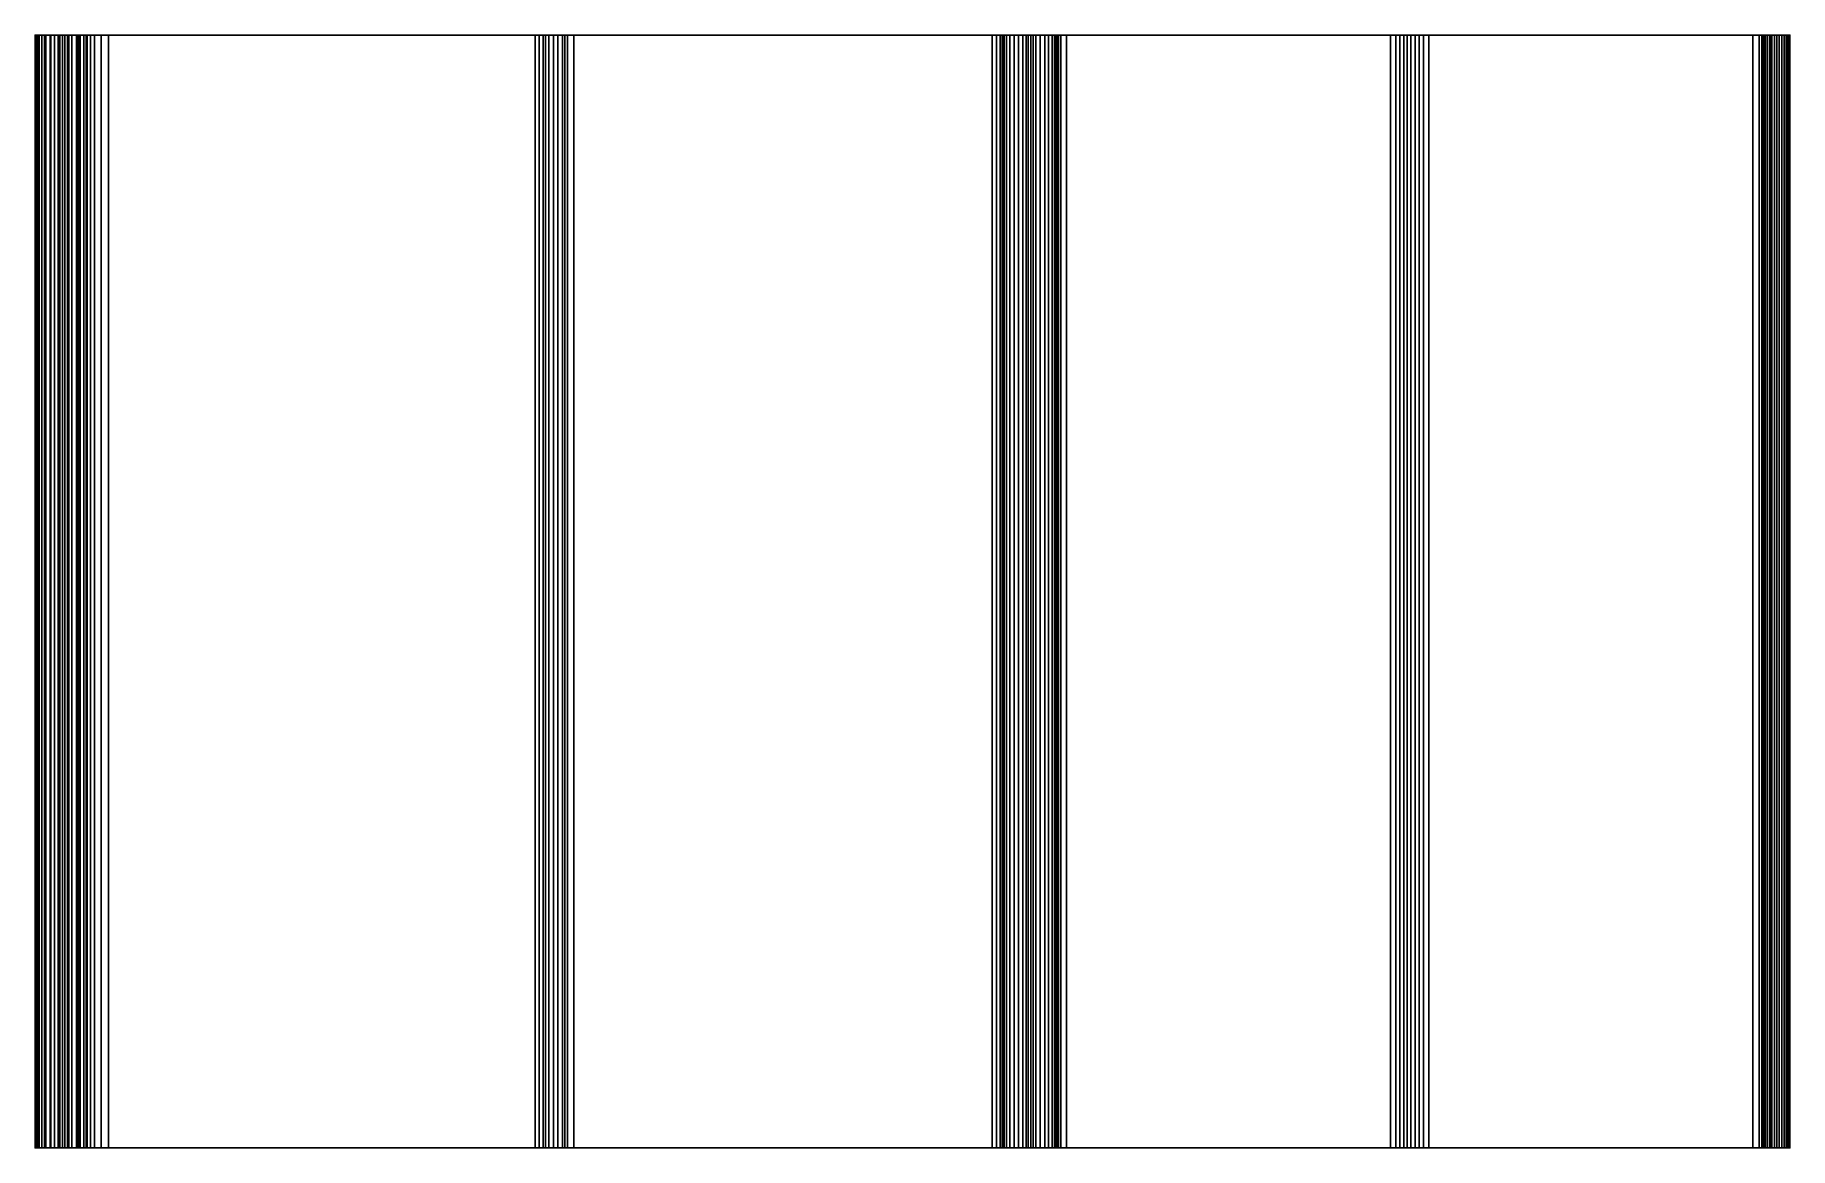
# Model space of a CAD drawing. Header units: millimetres. Extents: x 0 to 47.3, y 22.6 to 52.6.
import ezdxf

# ---------------------------------------------------------------- set-up
doc = ezdxf.new("R2010")
doc.units = ezdxf.units.MM
doc.layers.add('2', color=7, linetype='Continuous')
doc.layers.add('3D', color=1, linetype='Continuous')

msp = doc.modelspace()

# ---------------------------------------------------------------- linework, layer by layer
at = {"layer": '2', "color": 3, "linetype": 'Continuous', "extrusion": (0, -1, 1e-16)}
for elevation in [-52.64, -22.64]:
    msp.add_lwpolyline([(13.48, -20.44), (2.2, -20.44), (2.2, -20.44, -0.414214), (1.4, -19.64), (1.4, -19.64), (1.4, -18.802), (1.4, -18.802, 0.198912), (1.312, -18.59), (1.312, -18.59), (1.179, -18.457), (1.179, -18.457, -0.414214), (1.179, -18.316), (1.179, -18.316), (1.312, -18.183), (1.312, -18.183, 0.198912), (1.4, -17.971), (1.4, -17.971), (1.4, -15.802), (1.4, -15.802, 0.198912), (1.312, -15.59), (1.312, -15.59), (1.179, -15.457), (1.179, -15.457, -0.414215), (1.179, -15.316), (1.179, -15.316), (1.312, -15.183), (1.312, -15.183, 0.198912), (1.4, -14.971), (1.4, -14.971), (1.4, 21.937), (1.4, 21.937, 1.001821), (0, 21.94), (0, 21.94), (0, -20.84), (0, -20.84, 0.414214), (1, -21.84), (1, -21.84), (46.3, -21.84), (46.3, -21.84, -0.414214), (46.6, -22.14), (46.6, -22.14), (46.6, -22.29), (46.6, -22.29, 1), (47.3, -22.29), (47.3, -22.29), (47.3, -21.44), (47.3, -21.44, 0.414214), (46.3, -20.44), (46.3, -20.44), (37.57, -20.44), (37.57, -20.44, 0.267949), (37.31, -20.59, -0.57735), (36.79, -20.59, 0.267949), (36.53, -20.44), (36.53, -20.44), (27.8, -20.44), (27.8, -20.44, -0.414214), (27.5, -20.14), (27.5, -20.14), (27.5, -3.54), (27.5, -3.54, 1), (26.1, -3.54), (26.1, -3.54), (26.1, -20.14), (26.1, -20.14, -0.414214), (25.8, -20.44), (25.8, -20.44), (14.52, -20.44), (14.52, -20.44, 0.267949), (14.26, -20.59, -0.57735), (13.74, -20.59, 0.267949), (13.48, -20.44)], format="xyb", dxfattribs=dict(at, elevation=elevation))
at = {"layer": '3D'}
for points in [[(1.4, 52.64, 21.94), (0, 52.64, 21.94), (0, 52.64, -15.022), (1.4, 52.64, -15.022)], [(0, 52.64, 21.94), (0.025, 52.64, 22.127), (1.379, 52.64, 22.11), (1.4, 52.64, 21.94)], [(1.4, 52.64, -15.022), (1.377, 52.64, -15.086), (0, 52.64, -15.086), (0, 52.64, -15.022)], [(1.377, 52.64, -15.086), (1.312, 52.64, -15.183), (0, 52.64, -15.183), (0, 52.64, -15.086)], [(1.312, 52.64, -15.183), (1.179, 52.64, -15.316), (0, 52.64, -15.316), (0, 52.64, -15.183)], [(1.179, 52.64, -15.316), (1.152, 52.64, -15.365), (0, 52.64, -15.365), (0, 52.64, -15.316)], [(1.152, 52.64, -15.365), (1.151, 52.64, -15.401), (0, 52.64, -15.401), (0, 52.64, -15.365)], [(1.151, 52.64, -15.401), (1.164, 52.64, -15.438), (0, 52.64, -15.438), (0, 52.64, -15.401)], [(1.164, 52.64, -15.438), (1.338, 52.64, -15.619), (0, 52.64, -15.619), (0, 52.64, -15.438)], [(1.338, 52.64, -15.619), (1.377, 52.64, -15.687), (0, 52.64, -15.687), (0, 52.64, -15.619)], [(1.377, 52.64, -15.687), (1.398, 52.64, -15.767), (0, 52.64, -15.767), (0, 52.64, -15.687)], [(1.398, 52.64, -15.767), (0, 52.64, -15.767), (0, 52.64, -17.968), (1.4, 52.64, -17.971)], [(1.4, 52.64, -17.971), (1.377, 52.64, -18.086), (0, 52.64, -18.086), (0, 52.64, -17.968)], [(1.377, 52.64, -18.086), (1.312, 52.64, -18.183), (0, 52.64, -18.183), (0, 52.64, -18.086)], [(1.312, 52.64, -18.183), (1.179, 52.64, -18.316), (0, 52.64, -18.316), (0, 52.64, -18.183)], [(1.179, 52.64, -18.316), (1.15, 52.64, -18.387), (0, 52.64, -18.387), (0, 52.64, -18.316)], [(1.15, 52.64, -18.387), (1.179, 52.64, -18.457), (0, 52.64, -18.457), (0, 52.64, -18.387)], [(1.179, 52.64, -18.457), (1.312, 52.64, -18.59), (0, 52.64, -18.59), (0, 52.64, -18.457)], [(1.312, 52.64, -18.59), (1.377, 52.64, -18.687), (0, 52.64, -18.687), (0, 52.64, -18.59)], [(1.377, 52.64, -18.687), (1.405, 52.64, -18.801), (0, 52.64, -18.801), (0, 52.64, -18.687)], [(0, 52.64, -18.801), (1.405, 52.64, -18.801), (1.4, 52.64, -19.64), (0, 52.64, -19.64)], [(1.4, 52.64, -19.64), (1.492, 52.64, -20.012), (0, 52.64, -20.012), (0, 52.64, -19.64)], [(1.492, 52.64, -20.012), (1.599, 52.64, -20.168), (0, 52.64, -20.168), (0, 52.64, -20.012)], [(1.599, 52.64, -20.168), (1.782, 52.64, -20.322), (0, 52.64, -20.322), (0, 52.64, -20.168)], [(1.782, 52.64, -20.322), (1.981, 52.64, -20.409), (0, 52.64, -20.409), (0, 52.64, -20.322)], [(0, 52.64, -20.409), (0.005, 52.64, -20.943), (1.981, 52.64, -20.943), (1.981, 52.64, -20.409)], [(0.005, 22.64, -20.943), (0, 22.64, 21.943), (0, 52.64, 21.943), (0.005, 52.64, -20.943)], [(0, 52.64, -20.943), (0.053, 52.64, -21.161), (0.053, 22.64, -21.161), (0.005, 22.64, -20.943)], [(0.053, 52.64, -21.161), (0.005, 52.64, -20.943), (0.053, 52.64, -20.943), (0.053, 52.64, -21.161)], [(1.379, 52.64, 22.11), (1.315, 52.64, 22.274), (0.088, 52.64, 22.279), (0.025, 52.64, 22.127)], [(0.025, 22.64, 22.127), (0.088, 22.64, 22.279), (0.088, 52.64, 22.279), (0.025, 52.64, 22.127)], [(0.111, 52.64, -21.298), (0.053, 52.64, -21.161), (0.053, 52.64, -20.943), (0.111, 52.64, -20.943)], [(0.053, 22.64, -21.161), (0.111, 22.64, -21.298), (0.111, 52.64, -21.298), (0.053, 52.64, -21.161)], [(0.088, 52.64, 22.279), (0.178, 52.64, 22.407), (1.216, 52.64, 22.413), (1.315, 52.64, 22.274)], [(0.088, 52.64, 22.279), (0.178, 52.64, 22.407), (0.178, 22.64, 22.407), (0.088, 22.64, 22.279)], [(0.249, 52.64, -21.5), (0.111, 52.64, -21.298), (0.111, 52.64, -20.943), (0.249, 52.64, -20.943)], [(0.111, 22.64, -21.298), (0.249, 22.64, -21.5), (0.249, 52.64, -21.5), (0.111, 52.64, -21.298)], [(0.178, 52.64, 22.407), (0.286, 52.64, 22.505), (1.115, 52.64, 22.504), (1.216, 52.64, 22.413)], [(0.178, 22.64, 22.407), (0.286, 22.64, 22.505), (0.286, 52.64, 22.505), (0.178, 52.64, 22.407)], [(0.427, 52.64, -21.66), (0.249, 52.64, -21.5), (0.249, 52.64, -20.943), (0.427, 52.64, -20.943)], [(0.249, 52.64, -21.5), (0.249, 22.64, -21.5), (0.427, 22.64, -21.66), (0.427, 52.64, -21.66)], [(0.286, 52.64, 22.505), (0.409, 52.64, 22.577), (0.988, 52.64, 22.578), (1.115, 52.64, 22.504)], [(0.286, 52.64, 22.505), (0.409, 52.64, 22.577), (0.409, 22.64, 22.577), (0.286, 22.64, 22.505)], [(0.409, 52.64, 22.577), (0.526, 52.64, 22.618), (0.873, 52.64, 22.618), (0.988, 52.64, 22.578)], [(0.409, 22.64, 22.577), (0.526, 22.64, 22.618), (0.526, 52.64, 22.618), (0.409, 52.64, 22.577)], [(0.627, 52.64, -21.768), (0.427, 52.64, -21.66), (0.427, 52.64, -20.943), (0.627, 52.64, -20.943)], [(0.427, 22.64, -21.66), (0.627, 22.64, -21.768), (0.627, 52.64, -21.768), (0.427, 52.64, -21.66)], [(0.526, 52.64, 22.618), (0.618, 52.64, 22.635), (0.618, 52.64, 22.618), (0.526, 52.64, 22.618)], [(0.526, 52.64, 22.618), (0.618, 52.64, 22.635), (0.618, 22.64, 22.635), (0.526, 22.64, 22.618)], [(0.618, 52.64, 22.618), (0.618, 52.64, 22.635), (0.671, 52.64, 22.639), (0.671, 52.64, 22.618)], [(0.618, 22.64, 22.635), (0.671, 22.64, 22.639), (0.671, 52.64, 22.639), (0.618, 52.64, 22.635)], [(0.909, 52.64, -21.836), (0.627, 52.64, -21.768), (0.627, 52.64, -20.943), (0.915, 52.64, -20.943)], [(0.627, 22.64, -21.768), (0.909, 22.64, -21.833), (0.909, 52.64, -21.836), (0.627, 52.64, -21.768)], [(0.671, 52.64, 22.618), (0.671, 52.64, 22.639), (0.743, 52.64, 22.639), (0.743, 52.64, 22.618)], [(0.671, 52.64, 22.639), (0.743, 52.64, 22.639), (0.743, 22.64, 22.639), (0.671, 22.64, 22.639)], [(0.743, 52.64, 22.618), (0.745, 52.64, 22.639), (0.801, 52.64, 22.633), (0.801, 52.64, 22.618)], [(0.743, 22.64, 22.639), (0.801, 22.64, 22.632), (0.801, 52.64, 22.632), (0.743, 52.64, 22.639)], [(0.801, 52.64, 22.618), (0.801, 52.64, 22.632), (0.873, 52.64, 22.618), (0.801, 52.64, 22.618)], [(0.801, 52.64, 22.632), (0.873, 52.64, 22.618), (0.873, 22.64, 22.618), (0.801, 22.64, 22.632)], [(0.873, 22.64, 22.618), (0.988, 22.64, 22.578), (0.988, 52.64, 22.578), (0.873, 52.64, 22.618)], [(1.981, 52.64, -20.943), (0.915, 52.64, -20.943), (0.909, 52.64, -21.836), (1.981, 52.64, -21.84)], [(0.909, 52.64, -21.836), (0.909, 22.64, -21.836), (46.3, 22.64, -21.84), (46.3, 52.64, -21.84)], [(0.988, 52.64, 22.578), (1.115, 52.64, 22.504), (1.115, 22.64, 22.504), (0.988, 22.64, 22.578)], [(1.115, 22.64, 22.504), (1.216, 22.64, 22.413), (1.216, 52.64, 22.413), (1.115, 52.64, 22.504)], [(1.179, 22.64, -18.457), (1.15, 22.64, -18.387), (1.15, 52.64, -18.387), (1.179, 52.64, -18.457)], [(1.15, 52.64, -18.387), (1.179, 52.64, -18.316), (1.179, 22.64, -18.316), (1.15, 22.64, -18.387)], [(1.18, 22.64, -15.472), (1.151, 22.64, -15.401), (1.151, 52.64, -15.401), (1.18, 52.64, -15.472)], [(1.151, 52.64, -15.401), (1.18, 52.64, -15.331), (1.18, 22.64, -15.331), (1.151, 22.64, -15.401)], [(1.312, 52.64, -18.59), (1.179, 52.64, -18.457), (1.179, 22.64, -18.457), (1.312, 22.64, -18.59)], [(1.179, 22.64, -18.316), (1.312, 22.64, -18.183), (1.312, 52.64, -18.183), (1.179, 52.64, -18.316)], [(1.313, 52.64, -15.605), (1.18, 52.64, -15.472), (1.18, 22.64, -15.472), (1.313, 22.64, -15.605)], [(1.18, 22.64, -15.331), (1.313, 22.64, -15.198), (1.313, 52.64, -15.198), (1.18, 52.64, -15.331)], [(1.216, 52.64, 22.413), (1.315, 52.64, 22.274), (1.315, 22.64, 22.274), (1.216, 22.64, 22.413)], [(1.377, 22.64, -18.687), (1.312, 22.64, -18.59), (1.312, 52.64, -18.59), (1.377, 52.64, -18.687)], [(1.312, 52.64, -18.183), (1.377, 52.64, -18.086), (1.377, 22.64, -18.086), (1.312, 22.64, -18.183)], [(1.378, 22.64, -15.702), (1.313, 22.64, -15.605), (1.313, 52.64, -15.605), (1.378, 52.64, -15.702)], [(1.313, 52.64, -15.198), (1.378, 52.64, -15.101), (1.378, 22.64, -15.101), (1.313, 22.64, -15.198)], [(1.315, 22.64, 22.274), (1.379, 22.64, 22.11), (1.379, 52.64, 22.11), (1.315, 52.64, 22.274)], [(1.405, 52.64, -18.801), (1.377, 52.64, -18.687), (1.377, 22.64, -18.687), (1.405, 22.64, -18.801)], [(1.377, 22.64, -18.086), (1.4, 22.64, -17.971), (1.4, 52.64, -17.971), (1.377, 52.64, -18.086)], [(1.406, 52.64, -15.816), (1.378, 52.64, -15.702), (1.378, 22.64, -15.702), (1.406, 22.64, -15.816)], [(1.378, 22.64, -15.101), (1.401, 22.64, -14.986), (1.401, 52.64, -14.986), (1.378, 52.64, -15.101)], [(1.379, 52.64, 22.11), (1.4, 52.64, 21.94), (1.4, 22.64, 21.94), (1.379, 22.64, 22.11)], [(1.4, 52.64, -17.971), (1.398, 52.64, -15.767), (1.398, 22.64, -15.767), (1.4, 22.64, -17.971)], [(1.492, 52.64, -20.012), (1.4, 52.64, -19.64), (1.4, 22.64, -19.64), (1.492, 22.64, -20.012)], [(1.4, 22.64, -19.64), (1.405, 22.64, -18.801), (1.4, 52.64, -18.802), (1.4, 52.64, -19.64)], [(1.401, 22.64, -14.986), (1.4, 22.64, 21.937), (1.4, 52.64, 21.937), (1.401, 52.64, -14.986)], [(1.599, 22.64, -20.168), (1.492, 22.64, -20.012), (1.492, 52.64, -20.012), (1.599, 52.64, -20.168)], [(1.782, 52.64, -20.322), (1.599, 52.64, -20.168), (1.599, 22.64, -20.168), (1.782, 22.64, -20.322)], [(1.981, 22.64, -20.409), (1.782, 22.64, -20.322), (1.782, 52.64, -20.322), (1.981, 52.64, -20.409)], [(1.981, 52.64, -20.409), (1.981, 52.64, -21.84), (13.524, 52.64, -21.84), (13.48, 52.64, -20.44)], [(13.48, 22.64, -20.44), (13.48, 52.64, -20.44), (1.981, 52.64, -20.409), (1.981, 22.64, -20.409)], [(13.48, 52.64, -20.44), (13.589, 52.64, -20.46), (13.589, 52.64, -21.84), (13.524, 52.64, -21.84)], [(13.589, 52.64, -20.46), (13.48, 52.64, -20.44), (13.48, 22.64, -20.44), (13.589, 22.64, -20.46)], [(13.589, 52.64, -20.46), (13.693, 52.64, -20.528), (13.693, 52.64, -21.84), (13.589, 52.64, -21.84)], [(13.693, 22.64, -20.528), (13.589, 22.64, -20.46), (13.589, 52.64, -20.46), (13.693, 52.64, -20.528)], [(13.693, 52.64, -20.528), (13.758, 52.64, -20.617), (13.758, 52.64, -21.84), (13.693, 52.64, -21.84)], [(13.758, 52.64, -20.617), (13.693, 52.64, -20.528), (13.693, 22.64, -20.528), (13.758, 22.64, -20.617)], [(13.758, 52.64, -20.617), (13.851, 52.64, -20.7), (13.851, 52.64, -21.84), (13.758, 52.64, -21.84)], [(13.851, 22.64, -20.7), (13.758, 22.64, -20.617), (13.758, 52.64, -20.617), (13.851, 52.64, -20.7)], [(13.851, 52.64, -20.7), (13.974, 52.64, -20.739), (13.974, 52.64, -21.84), (13.851, 52.64, -21.84)], [(13.974, 52.64, -20.739), (13.851, 52.64, -20.7), (13.851, 22.64, -20.7), (13.974, 22.64, -20.739)], [(13.974, 52.64, -20.739), (14.093, 52.64, -20.725), (14.065, 52.64, -21.84), (13.974, 52.64, -21.84)], [(14.093, 22.64, -20.725), (13.974, 22.64, -20.739), (13.974, 52.64, -20.739), (14.093, 52.64, -20.725)], [(14.093, 52.64, -20.725), (14.214, 52.64, -20.65), (14.214, 52.64, -21.84), (14.065, 52.64, -21.836)], [(14.214, 52.64, -20.65), (14.093, 52.64, -20.725), (14.093, 22.64, -20.725), (14.214, 22.64, -20.65)], [(14.214, 52.64, -20.65), (14.277, 52.64, -20.564), (14.277, 52.64, -21.84), (14.214, 52.64, -21.84)], [(14.277, 22.64, -20.564), (14.214, 22.64, -20.65), (14.214, 52.64, -20.65), (14.277, 52.64, -20.564)], [(14.277, 52.64, -20.564), (14.35, 52.64, -20.493), (14.35, 52.64, -21.84), (14.277, 52.64, -21.84)], [(14.35, 52.64, -20.493), (14.277, 52.64, -20.564), (14.277, 22.64, -20.564), (14.35, 22.64, -20.493)], [(14.35, 52.64, -20.493), (14.52, 52.64, -20.44), (14.52, 52.64, -21.84), (14.35, 52.64, -21.84)], [(14.35, 22.64, -20.493), (14.519, 22.64, -20.44), (14.519, 52.64, -20.44), (14.35, 52.64, -20.493)], [(25.8, 22.64, -20.44), (14.519, 22.64, -20.44), (14.519, 52.64, -20.44), (25.8, 52.64, -20.44)], [(14.52, 52.64, -21.84), (14.52, 52.64, -20.44), (25.8, 52.64, -20.44), (25.8, 52.64, -21.84)], [(25.8, 52.64, -20.44), (25.911, 52.64, -20.419), (25.911, 52.64, -21.84), (25.8, 52.64, -21.84)], [(25.911, 52.64, -20.419), (25.8, 52.64, -20.44), (25.8, 22.64, -20.44), (25.911, 22.64, -20.419)], [(25.911, 52.64, -20.419), (26.012, 52.64, -20.352), (26.012, 52.64, -21.84), (25.911, 52.64, -21.84)], [(26.012, 22.64, -20.352), (25.911, 22.64, -20.419), (25.911, 52.64, -20.419), (26.012, 52.64, -20.352)], [(26.012, 52.64, -20.352), (26.07, 52.64, -20.271), (26.07, 52.64, -21.84), (26.012, 52.64, -21.84)], [(26.07, 52.64, -20.271), (26.012, 52.64, -20.352), (26.012, 22.64, -20.352), (26.07, 22.64, -20.271)], [(26.07, 52.64, -20.271), (26.1, 52.64, -20.162), (26.097, 52.64, -21.84), (26.07, 52.64, -21.84)], [(26.1, 22.64, -20.145), (26.07, 22.64, -20.271), (26.07, 52.64, -20.271), (26.1, 52.64, -20.145)], [(26.097, 52.64, -21.84), (26.1, 52.64, -20.145), (27.5, 52.64, -20.14), (27.5, 52.64, -21.84)], [(26.1, 52.64, -3.54), (26.125, 52.64, -3.353), (27.479, 52.64, -3.37), (27.5, 52.64, -3.54)], [(26.1, 52.64, -20.145), (27.5, 52.64, -20.14), (27.5, 52.64, -3.54), (26.1, 52.64, -3.54)], [(26.1, 52.64, -20.145), (26.1, 52.64, -3.54), (26.1, 22.64, -3.54), (26.1, 22.64, -20.14)], [(26.1, 52.64, -3.546), (26.125, 52.64, -3.353), (26.125, 22.64, -3.353), (26.1, 22.64, -3.54)], [(27.479, 52.64, -3.37), (27.415, 52.64, -3.206), (26.188, 52.64, -3.201), (26.125, 52.64, -3.353)], [(26.125, 22.64, -3.353), (26.188, 22.64, -3.201), (26.188, 52.64, -3.201), (26.125, 52.64, -3.353)], [(26.188, 52.64, -3.201), (26.278, 52.64, -3.073), (27.316, 52.64, -3.067), (27.415, 52.64, -3.206)], [(26.188, 52.64, -3.201), (26.278, 52.64, -3.073), (26.278, 22.64, -3.073), (26.188, 22.64, -3.201)], [(26.278, 52.64, -3.073), (26.386, 52.64, -2.975), (27.215, 52.64, -2.976), (27.316, 52.64, -3.067)], [(26.278, 22.64, -3.073), (26.386, 22.64, -2.975), (26.386, 52.64, -2.975), (26.278, 52.64, -3.073)], [(26.386, 52.64, -2.975), (26.509, 52.64, -2.903), (27.088, 52.64, -2.902), (27.215, 52.64, -2.976)], [(26.386, 52.64, -2.975), (26.509, 52.64, -2.903), (26.509, 22.64, -2.903), (26.386, 22.64, -2.975)], [(26.509, 52.64, -2.903), (26.626, 52.64, -2.862), (26.973, 52.64, -2.862), (27.088, 52.64, -2.902)], [(26.509, 22.64, -2.903), (26.626, 22.64, -2.862), (26.626, 52.64, -2.862), (26.509, 52.64, -2.903)], [(26.626, 52.64, -2.862), (26.718, 52.64, -2.845), (26.718, 52.64, -2.862), (26.626, 52.64, -2.862)], [(26.626, 52.64, -2.862), (26.718, 52.64, -2.845), (26.718, 22.64, -2.845), (26.626, 22.64, -2.862)], [(26.718, 52.64, -2.862), (26.718, 52.64, -2.845), (26.771, 52.64, -2.841), (26.771, 52.64, -2.862)], [(26.718, 22.64, -2.845), (26.771, 22.64, -2.841), (26.771, 52.64, -2.841), (26.718, 52.64, -2.845)], [(26.771, 52.64, -2.862), (26.771, 52.64, -2.841), (26.843, 52.64, -2.841), (26.843, 52.64, -2.862)], [(26.771, 52.64, -2.841), (26.843, 52.64, -2.841), (26.843, 22.64, -2.841), (26.771, 22.64, -2.841)], [(26.843, 52.64, -2.862), (26.843, 52.64, -2.841), (26.901, 52.64, -2.848), (26.901, 52.64, -2.862)], [(26.843, 22.64, -2.841), (26.901, 22.64, -2.848), (26.901, 52.64, -2.848), (26.843, 52.64, -2.841)], [(26.901, 52.64, -2.862), (26.901, 52.64, -2.848), (26.973, 52.64, -2.862), (26.901, 52.64, -2.862)], [(26.901, 52.64, -2.848), (26.973, 52.64, -2.862), (26.973, 22.64, -2.862), (26.901, 22.64, -2.848)], [(26.973, 22.64, -2.862), (27.088, 22.64, -2.902), (27.088, 52.64, -2.902), (26.973, 52.64, -2.862)], [(27.088, 52.64, -2.902), (27.215, 52.64, -2.976), (27.215, 22.64, -2.976), (27.088, 22.64, -2.902)], [(27.215, 22.64, -2.976), (27.316, 22.64, -3.067), (27.316, 52.64, -3.067), (27.215, 52.64, -2.976)], [(27.316, 52.64, -3.067), (27.415, 52.64, -3.206), (27.415, 22.64, -3.206), (27.316, 22.64, -3.067)], [(27.415, 22.64, -3.206), (27.479, 22.64, -3.37), (27.479, 52.64, -3.37), (27.415, 52.64, -3.206)], [(27.479, 52.64, -3.37), (27.5, 52.64, -3.54), (27.5, 22.64, -3.54), (27.479, 22.64, -3.37)], [(27.5, 52.64, -20.182), (27.538, 52.64, -20.285), (27.538, 52.64, -21.84), (27.5, 52.64, -21.84)], [(27.538, 22.64, -20.285), (27.5, 22.64, -20.182), (27.5, 52.64, -20.182), (27.538, 52.64, -20.285)], [(27.5, 52.64, -20.182), (27.5, 52.64, -20.14), (27.5, 22.64, -20.14), (27.5, 22.64, -20.182)], [(27.5, 52.64, -20.14), (27.5, 52.64, -3.54), (27.5, 22.64, -3.54), (27.5, 22.64, -20.14)], [(27.538, 52.64, -20.285), (27.588, 52.64, -20.352), (27.588, 52.64, -21.84), (27.538, 52.64, -21.84)], [(27.588, 52.64, -20.352), (27.538, 52.64, -20.285), (27.538, 22.64, -20.285), (27.588, 22.64, -20.352)], [(27.588, 52.64, -20.352), (27.644, 52.64, -20.396), (27.644, 52.64, -21.84), (27.588, 52.64, -21.84)], [(27.644, 22.64, -20.396), (27.588, 22.64, -20.352), (27.588, 52.64, -20.352), (27.644, 52.64, -20.396)], [(27.644, 52.64, -20.396), (27.8, 52.64, -20.44), (27.8, 52.64, -21.84), (27.644, 52.64, -21.84)], [(27.8, 52.64, -20.44), (27.644, 52.64, -20.396), (27.644, 22.64, -20.396), (27.8, 22.64, -20.44)], [(27.8, 52.64, -21.84), (27.8, 52.64, -20.44), (36.53, 52.64, -20.44), (36.53, 52.64, -21.84)], [(36.53, 22.64, -20.44), (36.53, 52.64, -20.44), (27.8, 52.64, -20.44), (27.8, 22.64, -20.44)], [(36.53, 52.64, -20.44), (36.68, 52.64, -20.48), (36.68, 52.64, -21.84), (36.53, 52.64, -21.84)], [(36.68, 22.64, -20.48), (36.53, 22.64, -20.44), (36.53, 52.64, -20.44), (36.68, 52.64, -20.48)], [(36.68, 52.64, -20.48), (36.79, 52.64, -20.59), (36.79, 52.64, -21.84), (36.68, 52.64, -21.84)], [(36.79, 52.64, -20.59), (36.68, 52.64, -20.48), (36.68, 22.64, -20.48), (36.79, 22.64, -20.59)], [(36.79, 52.64, -20.59), (36.896, 52.64, -20.697), (36.896, 52.64, -21.84), (36.79, 52.64, -21.84)], [(36.896, 22.64, -20.697), (36.79, 22.64, -20.59), (36.79, 52.64, -20.59), (36.896, 52.64, -20.697)], [(36.896, 52.64, -20.697), (36.987, 52.64, -20.733), (36.987, 52.64, -21.84), (36.896, 52.64, -21.84)], [(36.987, 52.64, -20.733), (36.896, 52.64, -20.697), (36.896, 22.64, -20.697), (36.987, 22.64, -20.733)], [(36.987, 52.64, -20.733), (37.082, 52.64, -20.738), (37.082, 52.64, -21.84), (36.987, 52.64, -21.84)], [(37.082, 22.64, -20.738), (36.987, 22.64, -20.733), (36.987, 52.64, -20.733), (37.082, 52.64, -20.738)], [(37.082, 52.64, -20.738), (37.199, 52.64, -20.7), (37.199, 52.64, -21.84), (37.082, 52.64, -21.84)], [(37.199, 52.64, -20.7), (37.082, 52.64, -20.738), (37.082, 22.64, -20.738), (37.199, 22.64, -20.7)], [(37.199, 52.64, -20.7), (37.31, 52.64, -20.59), (37.31, 52.64, -21.84), (37.199, 52.64, -21.84)], [(37.31, 22.64, -20.59), (37.199, 22.64, -20.7), (37.199, 52.64, -20.7), (37.31, 52.64, -20.59)], [(37.31, 52.64, -20.59), (37.42, 52.64, -20.48), (37.42, 52.64, -21.84), (37.31, 52.64, -21.84)], [(37.42, 52.64, -20.48), (37.31, 52.64, -20.59), (37.31, 22.64, -20.59), (37.42, 22.64, -20.48)], [(37.42, 52.64, -20.48), (37.57, 52.64, -20.44), (37.57, 52.64, -21.84), (37.42, 52.64, -21.84)], [(37.57, 22.64, -20.44), (37.42, 22.64, -20.48), (37.42, 52.64, -20.48), (37.57, 52.64, -20.44)], [(37.57, 52.64, -21.84), (37.57, 52.64, -20.44), (46.3, 52.64, -20.44), (46.3, 52.64, -21.84)], [(46.3, 22.64, -20.44), (46.3, 52.64, -20.44), (37.57, 52.64, -20.44), (37.57, 22.64, -20.44)], [(46.3, 52.64, -21.84), (46.3, 52.64, -20.44), (46.543, 52.64, -20.47), (46.474, 52.64, -21.896)], [(46.543, 52.64, -20.47), (46.3, 52.64, -20.44), (46.3, 22.64, -20.44), (46.543, 22.64, -20.47)], [(46.474, 52.64, -21.896), (46.543, 52.64, -20.47), (46.77, 52.64, -20.557), (46.553, 52.64, -21.979)], [(46.553, 52.64, -21.979), (46.474, 52.64, -21.896), (46.474, 22.64, -21.896), (46.553, 22.64, -21.979)], [(46.77, 22.64, -20.557), (46.543, 22.64, -20.47), (46.543, 52.64, -20.47), (46.77, 52.64, -20.557)], [(46.77, 52.64, -20.557), (46.553, 52.64, -21.979), (46.597, 52.64, -22.097), (46.944, 52.64, -20.675)], [(46.597, 22.64, -22.097), (46.553, 22.64, -21.979), (46.553, 52.64, -21.979), (46.597, 52.64, -22.097)], [(46.597, 52.64, -22.097), (47.3, 52.64, -22.097), (47.3, 52.64, -22.29), (46.6, 52.64, -22.29)], [(47.3, 52.64, -22.097), (47.3, 52.64, -21.44), (46.758, 52.64, -21.436), (46.597, 52.64, -22.097)], [(46.597, 52.64, -22.097), (46.597, 52.64, -22.29), (46.597, 22.64, -22.29), (46.597, 22.64, -22.097)], [(46.605, 52.64, -22.366), (46.597, 52.64, -22.29), (46.597, 22.64, -22.29), (46.605, 22.64, -22.366)], [(46.6, 52.64, -22.29), (46.608, 52.64, -22.363), (47.292, 52.64, -22.366), (47.3, 52.64, -22.29)], [(46.605, 52.64, -22.366), (46.633, 52.64, -22.446), (46.633, 22.64, -22.446), (46.605, 22.64, -22.366)], [(46.608, 52.64, -22.363), (46.638, 52.64, -22.448), (47.263, 52.64, -22.446), (47.292, 52.64, -22.366)], [(46.633, 22.64, -22.446), (46.684, 22.64, -22.521), (46.684, 52.64, -22.521), (46.633, 52.64, -22.446)], [(46.638, 52.64, -22.448), (46.69, 52.64, -22.524), (47.213, 52.64, -22.521), (47.263, 52.64, -22.446)], [(46.684, 52.64, -22.521), (46.753, 52.64, -22.581), (46.753, 22.64, -22.581), (46.684, 22.64, -22.521)], [(46.69, 52.64, -22.524), (46.756, 52.64, -22.581), (47.144, 52.64, -22.581), (47.213, 52.64, -22.521)], [(46.753, 52.64, -22.581), (46.817, 52.64, -22.615), (46.817, 22.64, -22.615), (46.753, 22.64, -22.581)], [(46.756, 52.64, -22.581), (46.819, 52.64, -22.615), (47.08, 52.64, -22.615), (47.144, 52.64, -22.581)], [(46.758, 52.64, -21.436), (47.3, 52.64, -21.44), (47.27, 52.64, -21.198), (46.818, 52.64, -21.191)], [(46.944, 52.64, -20.675), (46.77, 52.64, -20.557), (46.77, 22.64, -20.557), (46.944, 22.64, -20.675)], [(46.818, 52.64, -21.191), (47.27, 52.64, -21.198), (47.164, 52.64, -20.936), (46.884, 52.64, -20.922)], [(46.819, 52.64, -22.615), (46.884, 52.64, -22.634), (47.013, 52.64, -22.634), (47.08, 52.64, -22.615)], [(46.884, 52.64, -20.922), (46.944, 52.64, -20.675), (47.164, 52.64, -20.936), (46.884, 52.64, -20.922)], [(46.884, 52.64, -22.634), (46.942, 52.64, -22.634), (46.945, 52.64, -22.64), (46.924, 52.64, -22.639)], [(46.945, 52.64, -22.64), (46.884, 52.64, -22.634), (46.884, 22.64, -22.634), (46.945, 22.64, -22.64)], [(46.945, 52.64, -22.64), (46.942, 52.64, -22.634), (47.011, 52.64, -22.634), (46.975, 52.64, -22.639)], [(47.164, 22.64, -20.936), (46.944, 22.64, -20.675), (46.944, 52.64, -20.675), (47.164, 52.64, -20.936)], [(47.013, 52.64, -22.634), (46.945, 52.64, -22.64), (46.945, 22.64, -22.64), (47.013, 22.64, -22.634)], [(47.08, 52.64, -22.615), (47.013, 52.64, -22.634), (47.013, 22.64, -22.634), (47.08, 22.64, -22.615)], [(47.144, 22.64, -22.581), (47.08, 22.64, -22.615), (47.08, 52.64, -22.615), (47.144, 52.64, -22.581)], [(47.213, 22.64, -22.521), (47.144, 22.64, -22.581), (47.144, 52.64, -22.581), (47.213, 52.64, -22.521)], [(47.27, 52.64, -21.198), (47.164, 52.64, -20.936), (47.164, 22.64, -20.936), (47.27, 22.64, -21.198)], [(47.263, 52.64, -22.446), (47.213, 52.64, -22.521), (47.213, 22.64, -22.521), (47.263, 22.64, -22.446)], [(47.292, 22.64, -22.366), (47.263, 22.64, -22.446), (47.263, 52.64, -22.446), (47.292, 52.64, -22.366)], [(47.3, 22.64, -21.44), (47.27, 22.64, -21.198), (47.27, 52.64, -21.198), (47.3, 52.64, -21.44)], [(47.292, 52.64, -22.366), (47.292, 22.64, -22.366), (47.3, 22.64, -22.29)], [(47.292, 22.64, -22.366), (47.3, 22.64, -22.29), (47.3, 52.64, -22.29), (47.292, 52.64, -22.366)], [(47.3, 22.64, -21.44), (47.3, 52.64, -21.44), (47.3, 52.64, -22.097), (47.3, 22.64, -22.097)], [(47.3, 22.64, -22.097), (47.3, 22.64, -22.29), (47.3, 52.64, -22.29), (47.3, 52.64, -22.097)], [(1.4, 22.64, 21.94), (0, 22.64, 21.94), (0, 22.64, -15.022), (1.4, 22.64, -15.022)], [(0, 22.64, 21.94), (0.025, 22.64, 22.127), (1.379, 22.64, 22.11), (1.4, 22.64, 21.94)], [(1.4, 22.64, -15.022), (1.377, 22.64, -15.086), (0, 22.64, -15.086), (0, 22.64, -15.022)], [(1.377, 22.64, -15.086), (1.312, 22.64, -15.183), (0, 22.64, -15.183), (0, 22.64, -15.086)], [(1.312, 22.64, -15.183), (1.179, 22.64, -15.316), (0, 22.64, -15.316), (0, 22.64, -15.183)], [(1.179, 22.64, -15.316), (1.152, 22.64, -15.365), (0, 22.64, -15.365), (0, 22.64, -15.316)], [(1.152, 22.64, -15.365), (1.151, 22.64, -15.401), (0, 22.64, -15.401), (0, 22.64, -15.365)], [(1.151, 22.64, -15.401), (1.164, 22.64, -15.438), (0, 22.64, -15.438), (0, 22.64, -15.401)], [(1.164, 22.64, -15.438), (1.338, 22.64, -15.619), (0, 22.64, -15.619), (0, 22.64, -15.438)], [(1.338, 22.64, -15.619), (1.377, 22.64, -15.687), (0, 22.64, -15.687), (0, 22.64, -15.619)], [(1.377, 22.64, -15.687), (1.398, 22.64, -15.767), (0, 22.64, -15.767), (0, 22.64, -15.687)], [(1.398, 22.64, -15.767), (0, 22.64, -15.767), (0, 22.64, -17.968), (1.4, 22.64, -17.971)], [(1.4, 22.64, -17.971), (1.377, 22.64, -18.086), (0, 22.64, -18.086), (0, 22.64, -17.968)], [(1.377, 22.64, -18.086), (1.312, 22.64, -18.183), (0, 22.64, -18.183), (0, 22.64, -18.086)], [(1.312, 22.64, -18.183), (1.179, 22.64, -18.316), (0, 22.64, -18.316), (0, 22.64, -18.183)], [(1.179, 22.64, -18.316), (1.15, 22.64, -18.387), (0, 22.64, -18.387), (0, 22.64, -18.316)], [(1.15, 22.64, -18.387), (1.179, 22.64, -18.457), (0, 22.64, -18.457), (0, 22.64, -18.387)], [(1.179, 22.64, -18.457), (1.312, 22.64, -18.59), (0, 22.64, -18.59), (0, 22.64, -18.457)], [(1.312, 22.64, -18.59), (1.377, 22.64, -18.687), (0, 22.64, -18.687), (0, 22.64, -18.59)], [(1.377, 22.64, -18.687), (1.405, 22.64, -18.801), (0, 22.64, -18.801), (0, 22.64, -18.687)], [(0, 22.64, -18.801), (1.405, 22.64, -18.801), (1.4, 22.64, -19.64), (0, 22.64, -19.64)], [(1.4, 22.64, -19.64), (1.492, 22.64, -20.012), (0, 22.64, -20.012), (0, 22.64, -19.64)], [(1.492, 22.64, -20.012), (1.599, 22.64, -20.168), (0, 22.64, -20.168), (0, 22.64, -20.012)], [(1.599, 22.64, -20.168), (1.782, 22.64, -20.322), (0, 22.64, -20.322), (0, 22.64, -20.168)], [(1.782, 22.64, -20.322), (1.981, 22.64, -20.409), (0, 22.64, -20.409), (0, 22.64, -20.322)], [(0, 22.64, -20.409), (0.005, 22.64, -20.943), (1.981, 22.64, -20.943), (1.981, 22.64, -20.409)], [(0.053, 22.64, -21.161), (0.005, 22.64, -20.943), (0.053, 22.64, -20.943), (0.053, 22.64, -21.161)], [(1.379, 22.64, 22.11), (1.315, 22.64, 22.274), (0.088, 22.64, 22.279), (0.025, 22.64, 22.127)], [(0.111, 22.64, -21.298), (0.053, 22.64, -21.161), (0.053, 22.64, -20.943), (0.111, 22.64, -20.943)], [(0.088, 22.64, 22.279), (0.178, 22.64, 22.407), (1.216, 22.64, 22.413), (1.315, 22.64, 22.274)], [(0.249, 22.64, -21.5), (0.111, 22.64, -21.298), (0.111, 22.64, -20.943), (0.249, 22.64, -20.943)], [(0.178, 22.64, 22.407), (0.286, 22.64, 22.505), (1.115, 22.64, 22.504), (1.216, 22.64, 22.413)], [(0.427, 22.64, -21.66), (0.249, 22.64, -21.5), (0.249, 22.64, -20.943), (0.427, 22.64, -20.943)], [(0.286, 22.64, 22.505), (0.409, 22.64, 22.577), (0.988, 22.64, 22.578), (1.115, 22.64, 22.504)], [(0.409, 22.64, 22.577), (0.526, 22.64, 22.618), (0.873, 22.64, 22.618), (0.988, 22.64, 22.578)], [(0.627, 22.64, -21.768), (0.427, 22.64, -21.66), (0.427, 22.64, -20.943), (0.627, 22.64, -20.943)], [(0.526, 22.64, 22.618), (0.618, 22.64, 22.635), (0.618, 22.64, 22.618), (0.526, 22.64, 22.618)], [(0.618, 22.64, 22.618), (0.618, 22.64, 22.635), (0.671, 22.64, 22.639), (0.671, 22.64, 22.618)], [(0.909, 22.64, -21.833), (0.627, 22.64, -21.768), (0.627, 22.64, -20.943), (0.915, 22.64, -20.943)], [(0.671, 22.64, 22.618), (0.671, 22.64, 22.639), (0.743, 22.64, 22.639), (0.743, 22.64, 22.618)], [(0.743, 22.64, 22.618), (0.745, 22.64, 22.639), (0.801, 22.64, 22.633), (0.801, 22.64, 22.618)], [(0.801, 22.64, 22.618), (0.801, 22.64, 22.632), (0.873, 22.64, 22.618), (0.801, 22.64, 22.618)], [(1.981, 22.64, -20.943), (0.915, 22.64, -20.943), (0.909, 22.64, -21.836), (1.981, 22.64, -21.84)], [(1.981, 22.64, -20.409), (1.981, 22.64, -21.84), (13.524, 22.64, -21.84), (13.48, 22.64, -20.44)], [(13.48, 22.64, -20.44), (13.589, 22.64, -20.46), (13.589, 22.64, -21.84), (13.524, 22.64, -21.84)], [(13.589, 22.64, -20.46), (13.693, 22.64, -20.528), (13.693, 22.64, -21.84), (13.589, 22.64, -21.84)], [(13.693, 22.64, -20.528), (13.758, 22.64, -20.617), (13.758, 22.64, -21.84), (13.693, 22.64, -21.84)], [(13.758, 22.64, -20.617), (13.851, 22.64, -20.7), (13.851, 22.64, -21.84), (13.758, 22.64, -21.84)], [(13.851, 22.64, -20.7), (13.974, 22.64, -20.739), (13.974, 22.64, -21.84), (13.851, 22.64, -21.84)], [(13.974, 22.64, -20.739), (14.093, 22.64, -20.725), (14.065, 22.64, -21.84), (13.974, 22.64, -21.84)], [(14.093, 22.64, -20.725), (14.214, 22.64, -20.65), (14.214, 22.64, -21.84), (14.065, 22.64, -21.836)], [(14.214, 22.64, -20.65), (14.277, 22.64, -20.564), (14.277, 22.64, -21.84), (14.214, 22.64, -21.84)], [(14.277, 22.64, -20.564), (14.35, 22.64, -20.493), (14.35, 22.64, -21.84), (14.277, 22.64, -21.84)], [(14.35, 22.64, -20.493), (14.52, 22.64, -20.44), (14.52, 22.64, -21.84), (14.35, 22.64, -21.84)], [(14.52, 22.64, -21.84), (14.52, 22.64, -20.44), (25.8, 22.64, -20.44), (25.8, 22.64, -21.84)], [(25.8, 22.64, -20.44), (25.911, 22.64, -20.419), (25.911, 22.64, -21.84), (25.8, 22.64, -21.84)], [(25.911, 22.64, -20.419), (26.012, 22.64, -20.352), (26.012, 22.64, -21.84), (25.911, 22.64, -21.84)], [(26.012, 22.64, -20.352), (26.07, 22.64, -20.271), (26.07, 22.64, -21.84), (26.012, 22.64, -21.84)], [(26.07, 22.64, -20.271), (26.1, 22.64, -20.162), (26.097, 22.64, -21.84), (26.07, 22.64, -21.84)], [(26.097, 22.64, -21.84), (26.1, 22.64, -20.145), (27.5, 22.64, -20.14), (27.5, 22.64, -21.84)], [(26.1, 22.64, -3.54), (26.125, 22.64, -3.353), (27.479, 22.64, -3.37), (27.5, 22.64, -3.54)], [(26.1, 22.64, -20.145), (27.5, 22.64, -20.14), (27.5, 22.64, -3.54), (26.1, 22.64, -3.54)], [(27.479, 22.64, -3.37), (27.415, 22.64, -3.206), (26.188, 22.64, -3.201), (26.125, 22.64, -3.353)], [(26.188, 22.64, -3.201), (26.278, 22.64, -3.073), (27.316, 22.64, -3.067), (27.415, 22.64, -3.206)], [(26.278, 22.64, -3.073), (26.386, 22.64, -2.975), (27.215, 22.64, -2.976), (27.316, 22.64, -3.067)], [(26.386, 22.64, -2.975), (26.509, 22.64, -2.903), (27.088, 22.64, -2.902), (27.215, 22.64, -2.976)], [(26.509, 22.64, -2.903), (26.626, 22.64, -2.862), (26.973, 22.64, -2.862), (27.088, 22.64, -2.902)], [(26.626, 22.64, -2.862), (26.718, 22.64, -2.845), (26.718, 22.64, -2.862), (26.626, 22.64, -2.862)], [(26.718, 22.64, -2.862), (26.718, 22.64, -2.845), (26.771, 22.64, -2.841), (26.771, 22.64, -2.862)], [(26.771, 22.64, -2.862), (26.771, 22.64, -2.841), (26.843, 22.64, -2.841), (26.843, 22.64, -2.862)], [(26.843, 22.64, -2.862), (26.843, 22.64, -2.841), (26.901, 22.64, -2.848), (26.901, 22.64, -2.862)], [(26.901, 22.64, -2.862), (26.901, 22.64, -2.848), (26.973, 22.64, -2.862), (26.901, 22.64, -2.862)], [(27.5, 22.64, -20.182), (27.538, 22.64, -20.285), (27.538, 22.64, -21.84), (27.5, 22.64, -21.84)], [(27.538, 22.64, -20.285), (27.588, 22.64, -20.352), (27.588, 22.64, -21.84), (27.538, 22.64, -21.84)], [(27.588, 22.64, -20.352), (27.644, 22.64, -20.396), (27.644, 22.64, -21.84), (27.588, 22.64, -21.84)], [(27.644, 22.64, -20.396), (27.8, 22.64, -20.44), (27.8, 22.64, -21.84), (27.644, 22.64, -21.84)], [(27.8, 22.64, -21.84), (27.8, 22.64, -20.44), (36.53, 22.64, -20.44), (36.53, 22.64, -21.84)], [(36.53, 22.64, -20.44), (36.68, 22.64, -20.48), (36.68, 22.64, -21.84), (36.53, 22.64, -21.84)], [(36.68, 22.64, -20.48), (36.79, 22.64, -20.59), (36.79, 22.64, -21.84), (36.68, 22.64, -21.84)], [(36.79, 22.64, -20.59), (36.896, 22.64, -20.697), (36.896, 22.64, -21.84), (36.79, 22.64, -21.84)], [(36.896, 22.64, -20.697), (36.987, 22.64, -20.733), (36.987, 22.64, -21.84), (36.896, 22.64, -21.84)], [(36.987, 22.64, -20.733), (37.082, 22.64, -20.738), (37.082, 22.64, -21.84), (36.987, 22.64, -21.84)], [(37.082, 22.64, -20.738), (37.199, 22.64, -20.7), (37.199, 22.64, -21.84), (37.082, 22.64, -21.84)], [(37.199, 22.64, -20.7), (37.31, 22.64, -20.59), (37.31, 22.64, -21.84), (37.199, 22.64, -21.84)], [(37.31, 22.64, -20.59), (37.42, 22.64, -20.48), (37.42, 22.64, -21.84), (37.31, 22.64, -21.84)], [(37.42, 22.64, -20.48), (37.57, 22.64, -20.44), (37.57, 22.64, -21.84), (37.42, 22.64, -21.84)], [(37.57, 22.64, -21.84), (37.57, 22.64, -20.44), (46.3, 22.64, -20.44), (46.3, 22.64, -21.84)], [(46.3, 22.64, -21.84), (46.3, 22.64, -20.44), (46.543, 22.64, -20.47), (46.474, 22.64, -21.896)], [(46.474, 22.64, -21.896), (46.543, 22.64, -20.47), (46.77, 22.64, -20.557), (46.553, 22.64, -21.979)], [(46.77, 22.64, -20.557), (46.553, 22.64, -21.979), (46.597, 22.64, -22.097), (46.944, 22.64, -20.675)], [(46.597, 22.64, -22.097), (47.3, 22.64, -22.097), (47.3, 22.64, -22.29), (46.6, 22.64, -22.29)], [(47.3, 22.64, -22.097), (47.3, 22.64, -21.44), (46.758, 22.64, -21.436), (46.597, 22.64, -22.097)], [(46.6, 22.64, -22.29), (46.608, 22.64, -22.363), (47.292, 22.64, -22.366), (47.3, 22.64, -22.29)], [(46.608, 22.64, -22.363), (46.638, 22.64, -22.448), (47.263, 22.64, -22.446), (47.292, 22.64, -22.366)], [(46.638, 22.64, -22.448), (46.69, 22.64, -22.524), (47.213, 22.64, -22.521), (47.263, 22.64, -22.446)], [(46.69, 22.64, -22.524), (46.756, 22.64, -22.581), (47.144, 22.64, -22.581), (47.213, 22.64, -22.521)], [(46.756, 22.64, -22.581), (46.819, 22.64, -22.615), (47.08, 22.64, -22.615), (47.144, 22.64, -22.581)], [(46.758, 22.64, -21.436), (47.3, 22.64, -21.44), (47.27, 22.64, -21.198), (46.818, 22.64, -21.191)], [(46.818, 22.64, -21.191), (47.27, 22.64, -21.198), (47.164, 22.64, -20.936), (46.884, 22.64, -20.922)], [(46.819, 22.64, -22.615), (46.884, 22.64, -22.634), (47.013, 22.64, -22.634), (47.08, 22.64, -22.615)], [(46.884, 22.64, -20.922), (46.944, 22.64, -20.675), (47.164, 22.64, -20.936), (46.884, 22.64, -20.922)], [(46.884, 22.64, -22.634), (46.942, 22.64, -22.634), (46.945, 22.64, -22.64), (46.924, 22.64, -22.639)], [(46.945, 22.64, -22.64), (46.942, 22.64, -22.634), (47.011, 22.64, -22.634), (46.975, 22.64, -22.639)]]:
    msp.add_3dface(points, dxfattribs=at)

doc.saveas('drawing.dxf')
